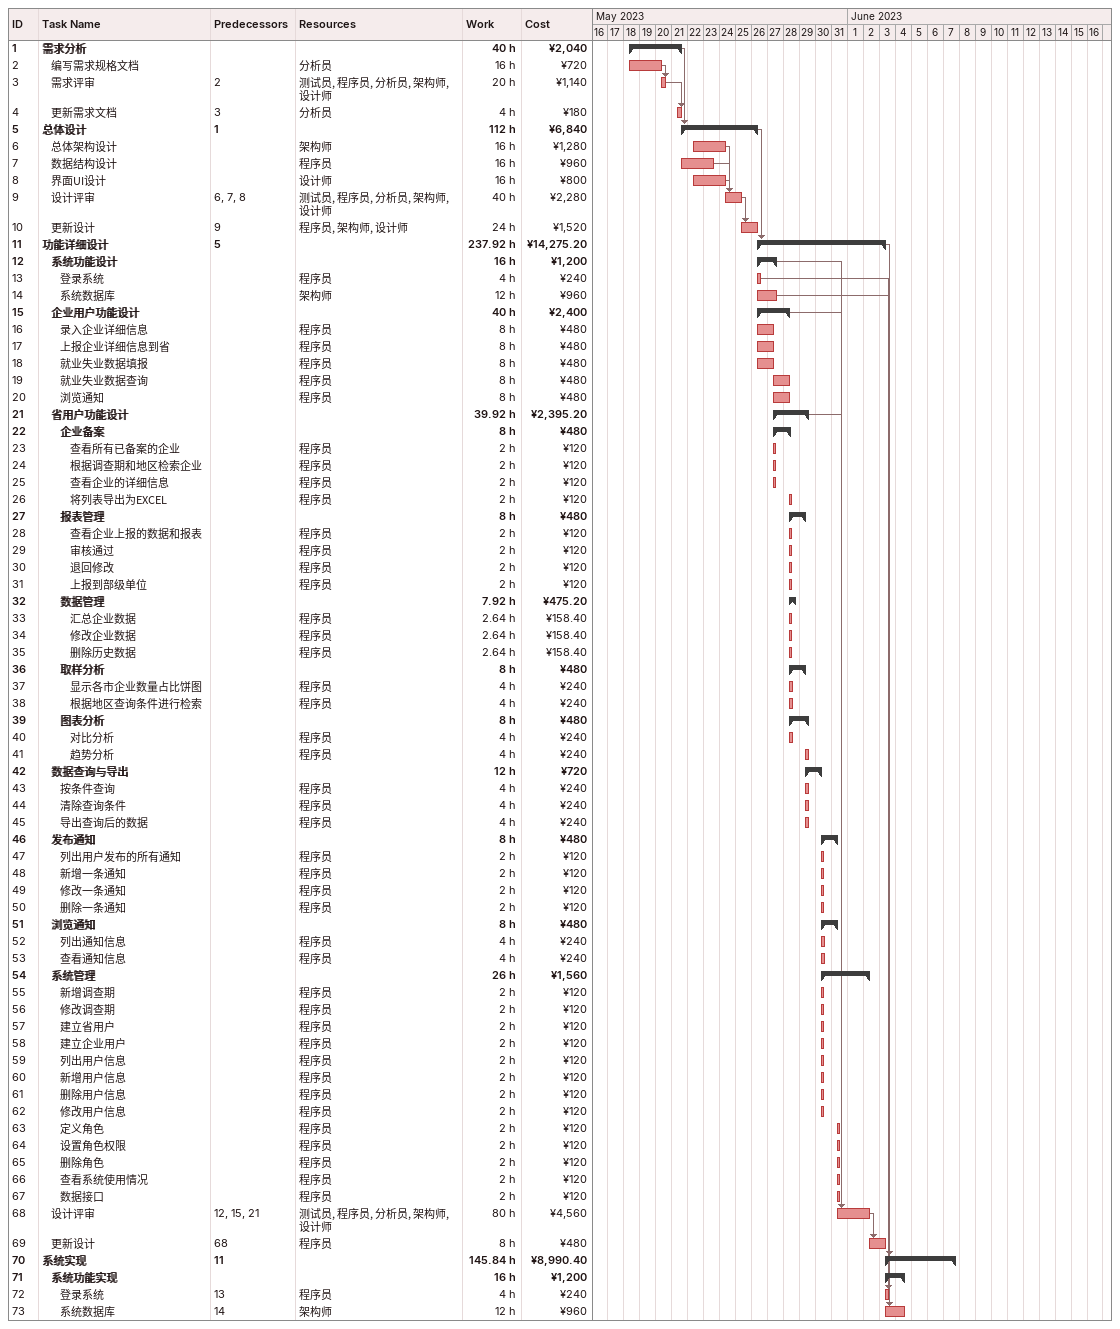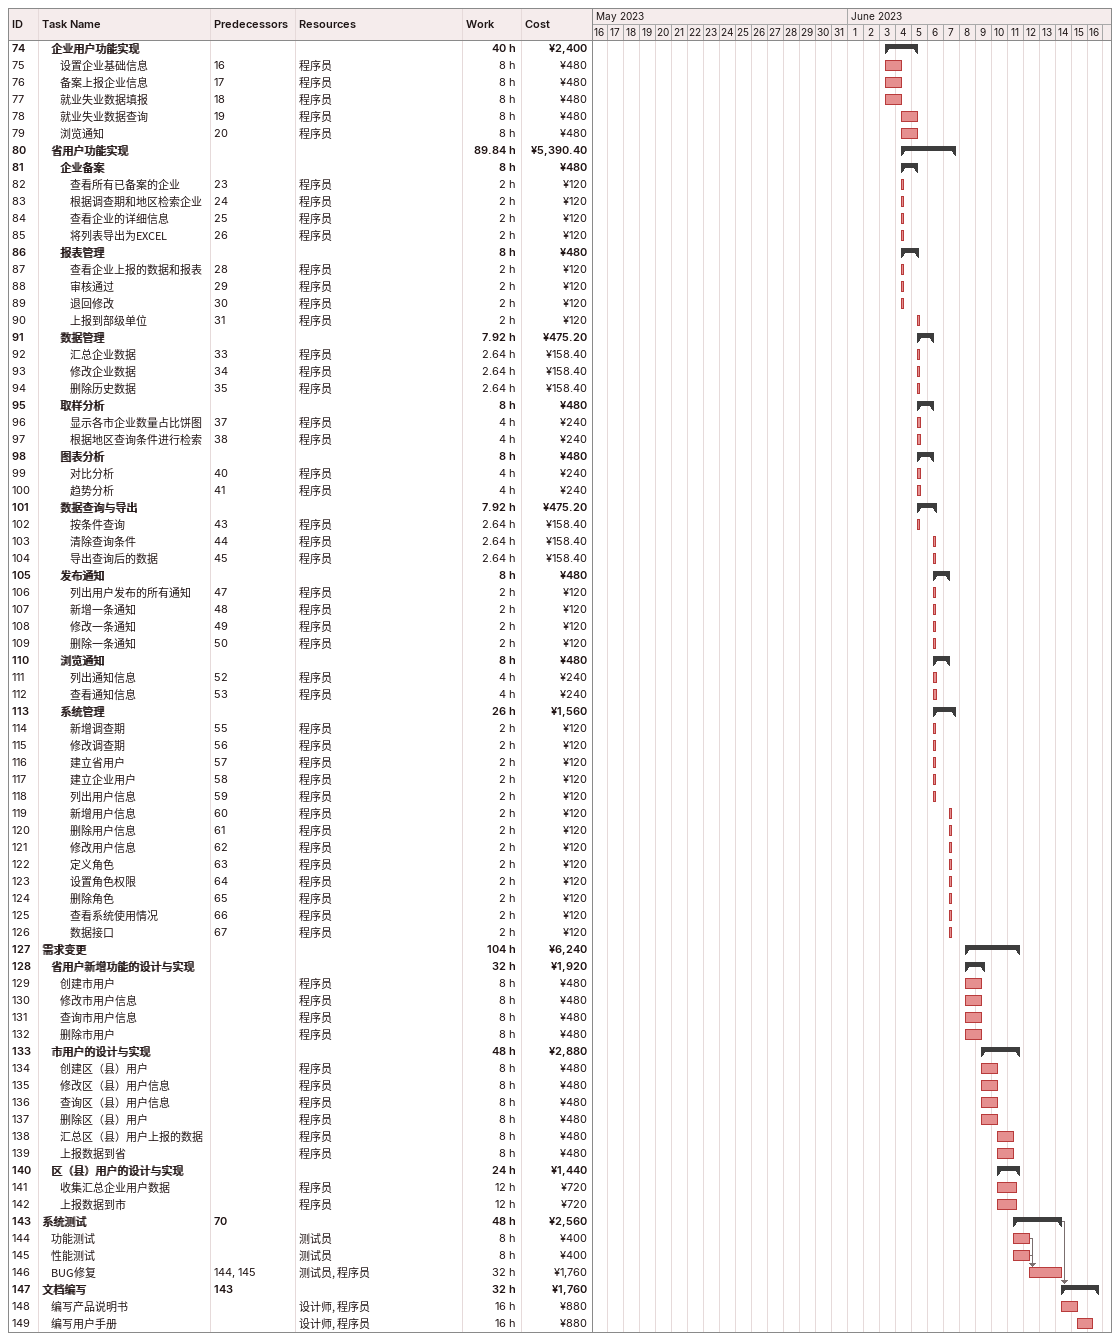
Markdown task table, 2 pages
| ID | Level | Task | Start | Finish | Predecessors | Resources | Work (h) | Cost (¥) |
|---|---|---|---|---|---|---|---|---|
| 1 | 1 | **需求分析** | 2023-05-18 | 2023-05-21 |  |  | 40 | 2040 |
| 2 | 2 | 编写需求规格文档 | 2023-05-18 | 2023-05-20 |  | 分析员 | 16 | 720 |
| 3 | 2 | 需求评审 | 2023-05-20 | 2023-05-20 | 2 | 测试员, 程序员, 分析员, 架构师, 设计师 | 20 | 1140 |
| 4 | 2 | 更新需求文档 | 2023-05-21 | 2023-05-21 | 3 | 分析员 | 4 | 180 |
| 5 | 1 | **总体设计** | 2023-05-21 | 2023-05-26 | 1 |  | 112 | 6840 |
| 6 | 2 | 总体架构设计 | 2023-05-22 | 2023-05-24 |  | 架构师 | 16 | 1280 |
| 7 | 2 | 数据结构设计 | 2023-05-21 | 2023-05-23 |  | 程序员 | 16 | 960 |
| 8 | 2 | 界面UI设计 | 2023-05-22 | 2023-05-24 |  | 设计师 | 16 | 800 |
| 9 | 2 | 设计评审 | 2023-05-24 | 2023-05-25 | 6, 7, 8 | 测试员, 程序员, 分析员, 架构师, 设计师 | 40 | 2280 |
| 10 | 2 | 更新设计 | 2023-05-25 | 2023-05-26 | 9 | 程序员, 架构师, 设计师 | 24 | 1520 |
| 11 | 1 | **功能详细设计** | 2023-05-26 | 2023-06-03 | 5 |  | 237.92 | 14275.20 |
| 12 | 2 | **系统功能设计** | 2023-05-26 | 2023-05-27 |  |  | 16 | 1200 |
| 13 | 3 | 登录系统 | 2023-05-26 | 2023-05-26 |  | 程序员 | 4 | 240 |
| 14 | 3 | 系统数据库 | 2023-05-26 | 2023-05-27 |  | 架构师 | 12 | 960 |
| 15 | 2 | **企业用户功能设计** | 2023-05-26 | 2023-05-28 |  |  | 40 | 2400 |
| 16 | 3 | 录入企业详细信息 | 2023-05-26 | 2023-05-27 |  | 程序员 | 8 | 480 |
| 17 | 3 | 上报企业详细信息到省 | 2023-05-26 | 2023-05-27 |  | 程序员 | 8 | 480 |
| 18 | 3 | 就业失业数据填报 | 2023-05-26 | 2023-05-27 |  | 程序员 | 8 | 480 |
| 19 | 3 | 就业失业数据查询 | 2023-05-27 | 2023-05-28 |  | 程序员 | 8 | 480 |
| 20 | 3 | 浏览通知 | 2023-05-27 | 2023-05-28 |  | 程序员 | 8 | 480 |
| 21 | 2 | **省用户功能设计** | 2023-05-27 | 2023-05-29 |  |  | 39.92 | 2395.20 |
| 22 | 3 | **企业备案** | 2023-05-27 | 2023-05-28 |  |  | 8 | 480 |
| 23 | 4 | 查看所有已备案的企业 | 2023-05-27 | 2023-05-27 |  | 程序员 | 2 | 120 |
| 24 | 4 | 根据调查期和地区检索企业 | 2023-05-27 | 2023-05-27 |  | 程序员 | 2 | 120 |
| 25 | 4 | 查看企业的详细信息 | 2023-05-27 | 2023-05-27 |  | 程序员 | 2 | 120 |
| 26 | 4 | 将列表导出为EXCEL | 2023-05-28 | 2023-05-28 |  | 程序员 | 2 | 120 |
| 27 | 3 | **报表管理** | 2023-05-28 | 2023-05-29 |  |  | 8 | 480 |
| 28 | 4 | 查看企业上报的数据和报表 | 2023-05-28 | 2023-05-28 |  | 程序员 | 2 | 120 |
| 29 | 4 | 审核通过 | 2023-05-28 | 2023-05-28 |  | 程序员 | 2 | 120 |
| 30 | 4 | 退回修改 | 2023-05-28 | 2023-05-28 |  | 程序员 | 2 | 120 |
| 31 | 4 | 上报到部级单位 | 2023-05-28 | 2023-05-28 |  | 程序员 | 2 | 120 |
| 32 | 3 | **数据管理** | 2023-05-28 | 2023-05-28 |  |  | 7.92 | 475.20 |
| 33 | 4 | 汇总企业数据 | 2023-05-28 | 2023-05-28 |  | 程序员 | 2.64 | 158.40 |
| 34 | 4 | 修改企业数据 | 2023-05-28 | 2023-05-28 |  | 程序员 | 2.64 | 158.40 |
| 35 | 4 | 删除历史数据 | 2023-05-28 | 2023-05-28 |  | 程序员 | 2.64 | 158.40 |
| 36 | 3 | **取样分析** | 2023-05-28 | 2023-05-29 |  |  | 8 | 480 |
| 37 | 4 | 显示各市企业数量占比饼图 | 2023-05-28 | 2023-05-28 |  | 程序员 | 4 | 240 |
| 38 | 4 | 根据地区查询条件进行检索 | 2023-05-28 | 2023-05-28 |  | 程序员 | 4 | 240 |
| 39 | 3 | **图表分析** | 2023-05-28 | 2023-05-29 |  |  | 8 | 480 |
| 40 | 4 | 对比分析 | 2023-05-28 | 2023-05-28 |  | 程序员 | 4 | 240 |
| 41 | 4 | 趋势分析 | 2023-05-29 | 2023-05-29 |  | 程序员 | 4 | 240 |
| 42 | 2 | **数据查询与导出** | 2023-05-29 | 2023-05-30 |  |  | 12 | 720 |
| 43 | 3 | 按条件查询 | 2023-05-29 | 2023-05-29 |  | 程序员 | 4 | 240 |
| 44 | 3 | 清除查询条件 | 2023-05-29 | 2023-05-29 |  | 程序员 | 4 | 240 |
| 45 | 3 | 导出查询后的数据 | 2023-05-29 | 2023-05-29 |  | 程序员 | 4 | 240 |
| 46 | 2 | **发布通知** | 2023-05-30 | 2023-05-31 |  |  | 8 | 480 |
| 47 | 3 | 列出用户发布的所有通知 | 2023-05-30 | 2023-05-30 |  | 程序员 | 2 | 120 |
| 48 | 3 | 新增一条通知 | 2023-05-30 | 2023-05-30 |  | 程序员 | 2 | 120 |
| 49 | 3 | 修改一条通知 | 2023-05-30 | 2023-05-30 |  | 程序员 | 2 | 120 |
| 50 | 3 | 删除一条通知 | 2023-05-30 | 2023-05-30 |  | 程序员 | 2 | 120 |
| 51 | 2 | **浏览通知** | 2023-05-30 | 2023-05-31 |  |  | 8 | 480 |
| 52 | 3 | 列出通知信息 | 2023-05-30 | 2023-05-30 |  | 程序员 | 4 | 240 |
| 53 | 3 | 查看通知信息 | 2023-05-30 | 2023-05-30 |  | 程序员 | 4 | 240 |
| 54 | 2 | **系统管理** | 2023-05-30 | 2023-06-02 |  |  | 26 | 1560 |
| 55 | 3 | 新增调查期 | 2023-05-30 | 2023-05-30 |  | 程序员 | 2 | 120 |
| 56 | 3 | 修改调查期 | 2023-05-30 | 2023-05-30 |  | 程序员 | 2 | 120 |
| 57 | 3 | 建立省用户 | 2023-05-30 | 2023-05-30 |  | 程序员 | 2 | 120 |
| 58 | 3 | 建立企业用户 | 2023-05-30 | 2023-05-30 |  | 程序员 | 2 | 120 |
| 59 | 3 | 列出用户信息 | 2023-05-30 | 2023-05-30 |  | 程序员 | 2 | 120 |
| 60 | 3 | 新增用户信息 | 2023-05-30 | 2023-05-30 |  | 程序员 | 2 | 120 |
| 61 | 3 | 删除用户信息 | 2023-05-30 | 2023-05-30 |  | 程序员 | 2 | 120 |
| 62 | 3 | 修改用户信息 | 2023-05-30 | 2023-05-30 |  | 程序员 | 2 | 120 |
| 63 | 3 | 定义角色 | 2023-05-31 | 2023-05-31 |  | 程序员 | 2 | 120 |
| 64 | 3 | 设置角色权限 | 2023-05-31 | 2023-05-31 |  | 程序员 | 2 | 120 |
| 65 | 3 | 删除角色 | 2023-05-31 | 2023-05-31 |  | 程序员 | 2 | 120 |
| 66 | 3 | 查看系统使用情况 | 2023-05-31 | 2023-05-31 |  | 程序员 | 2 | 120 |
| 67 | 3 | 数据接口 | 2023-05-31 | 2023-05-31 |  | 程序员 | 2 | 120 |
| 68 | 2 | 设计评审 | 2023-05-31 | 2023-06-02 | 12, 15, 21 | 测试员, 程序员, 分析员, 架构师, 设计师 | 80 | 4560 |
| 69 | 2 | 更新设计 | 2023-06-02 | 2023-06-03 | 68 | 程序员 | 8 | 480 |
| 70 | 1 | **系统实现** | 2023-06-03 | 2023-06-07 | 11 |  | 145.84 | 8990.40 |
| 71 | 2 | **系统功能实现** | 2023-06-03 | 2023-06-04 |  |  | 16 | 1200 |
| 72 | 3 | 登录系统 | 2023-06-03 | 2023-06-03 | 13 | 程序员 | 4 | 240 |
| 73 | 3 | 系统数据库 | 2023-06-03 | 2023-06-04 | 14 | 架构师 | 12 | 960 |
| 74 | 2 | **企业用户功能实现** | 2023-06-03 | 2023-06-05 |  |  | 40 | 2400 |
| 75 | 3 | 设置企业基础信息 | 2023-06-03 | 2023-06-04 | 16 | 程序员 | 8 | 480 |
| 76 | 3 | 备案上报企业信息 | 2023-06-03 | 2023-06-04 | 17 | 程序员 | 8 | 480 |
| 77 | 3 | 就业失业数据填报 | 2023-06-03 | 2023-06-04 | 18 | 程序员 | 8 | 480 |
| 78 | 3 | 就业失业数据查询 | 2023-06-04 | 2023-06-05 | 19 | 程序员 | 8 | 480 |
| 79 | 3 | 浏览通知 | 2023-06-04 | 2023-06-05 | 20 | 程序员 | 8 | 480 |
| 80 | 2 | **省用户功能实现** | 2023-06-04 | 2023-06-07 |  |  | 89.84 | 5390.40 |
| 81 | 3 | **企业备案** | 2023-06-04 | 2023-06-05 |  |  | 8 | 480 |
| 82 | 4 | 查看所有已备案的企业 | 2023-06-04 | 2023-06-04 | 23 | 程序员 | 2 | 120 |
| 83 | 4 | 根据调查期和地区检索企业 | 2023-06-04 | 2023-06-04 | 24 | 程序员 | 2 | 120 |
| 84 | 4 | 查看企业的详细信息 | 2023-06-04 | 2023-06-04 | 25 | 程序员 | 2 | 120 |
| 85 | 4 | 将列表导出为EXCEL | 2023-06-04 | 2023-06-04 | 26 | 程序员 | 2 | 120 |
| 86 | 3 | **报表管理** | 2023-06-04 | 2023-06-05 |  |  | 8 | 480 |
| 87 | 4 | 查看企业上报的数据和报表 | 2023-06-04 | 2023-06-04 | 28 | 程序员 | 2 | 120 |
| 88 | 4 | 审核通过 | 2023-06-04 | 2023-06-04 | 29 | 程序员 | 2 | 120 |
| 89 | 4 | 退回修改 | 2023-06-04 | 2023-06-04 | 30 | 程序员 | 2 | 120 |
| 90 | 4 | 上报到部级单位 | 2023-06-05 | 2023-06-05 | 31 | 程序员 | 2 | 120 |
| 91 | 3 | **数据管理** | 2023-06-05 | 2023-06-06 |  |  | 7.92 | 475.20 |
| 92 | 4 | 汇总企业数据 | 2023-06-05 | 2023-06-05 | 33 | 程序员 | 2.64 | 158.40 |
| 93 | 4 | 修改企业数据 | 2023-06-05 | 2023-06-05 | 34 | 程序员 | 2.64 | 158.40 |
| 94 | 4 | 删除历史数据 | 2023-06-05 | 2023-06-05 | 35 | 程序员 | 2.64 | 158.40 |
| 95 | 3 | **取样分析** | 2023-06-05 | 2023-06-06 |  |  | 8 | 480 |
| 96 | 4 | 显示各市企业数量占比饼图 | 2023-06-05 | 2023-06-05 | 37 | 程序员 | 4 | 240 |
| 97 | 4 | 根据地区查询条件进行检索 | 2023-06-05 | 2023-06-05 | 38 | 程序员 | 4 | 240 |
| 98 | 3 | **图表分析** | 2023-06-05 | 2023-06-06 |  |  | 8 | 480 |
| 99 | 4 | 对比分析 | 2023-06-05 | 2023-06-05 | 40 | 程序员 | 4 | 240 |
| 100 | 4 | 趋势分析 | 2023-06-05 | 2023-06-05 | 41 | 程序员 | 4 | 240 |
| 101 | 3 | **数据查询与导出** | 2023-06-05 | 2023-06-06 |  |  | 7.92 | 475.20 |
| 102 | 4 | 按条件查询 | 2023-06-05 | 2023-06-05 | 43 | 程序员 | 2.64 | 158.40 |
| 103 | 4 | 清除查询条件 | 2023-06-06 | 2023-06-06 | 44 | 程序员 | 2.64 | 158.40 |
| 104 | 4 | 导出查询后的数据 | 2023-06-06 | 2023-06-06 | 45 | 程序员 | 2.64 | 158.40 |
| 105 | 3 | **发布通知** | 2023-06-06 | 2023-06-07 |  |  | 8 | 480 |
| 106 | 4 | 列出用户发布的所有通知 | 2023-06-06 | 2023-06-06 | 47 | 程序员 | 2 | 120 |
| 107 | 4 | 新增一条通知 | 2023-06-06 | 2023-06-06 | 48 | 程序员 | 2 | 120 |
| 108 | 4 | 修改一条通知 | 2023-06-06 | 2023-06-06 | 49 | 程序员 | 2 | 120 |
| 109 | 4 | 删除一条通知 | 2023-06-06 | 2023-06-06 | 50 | 程序员 | 2 | 120 |
| 110 | 3 | **浏览通知** | 2023-06-06 | 2023-06-07 |  |  | 8 | 480 |
| 111 | 4 | 列出通知信息 | 2023-06-06 | 2023-06-06 | 52 | 程序员 | 4 | 240 |
| 112 | 4 | 查看通知信息 | 2023-06-06 | 2023-06-06 | 53 | 程序员 | 4 | 240 |
| 113 | 3 | **系统管理** | 2023-06-06 | 2023-06-07 |  |  | 26 | 1560 |
| 114 | 4 | 新增调查期 | 2023-06-06 | 2023-06-06 | 55 | 程序员 | 2 | 120 |
| 115 | 4 | 修改调查期 | 2023-06-06 | 2023-06-06 | 56 | 程序员 | 2 | 120 |
| 116 | 4 | 建立省用户 | 2023-06-06 | 2023-06-06 | 57 | 程序员 | 2 | 120 |
| 117 | 4 | 建立企业用户 | 2023-06-06 | 2023-06-06 | 58 | 程序员 | 2 | 120 |
| 118 | 4 | 列出用户信息 | 2023-06-06 | 2023-06-06 | 59 | 程序员 | 2 | 120 |
| 119 | 4 | 新增用户信息 | 2023-06-07 | 2023-06-07 | 60 | 程序员 | 2 | 120 |
| 120 | 4 | 删除用户信息 | 2023-06-07 | 2023-06-07 | 61 | 程序员 | 2 | 120 |
| 121 | 4 | 修改用户信息 | 2023-06-07 | 2023-06-07 | 62 | 程序员 | 2 | 120 |
| 122 | 4 | 定义角色 | 2023-06-07 | 2023-06-07 | 63 | 程序员 | 2 | 120 |
| 123 | 4 | 设置角色权限 | 2023-06-07 | 2023-06-07 | 64 | 程序员 | 2 | 120 |
| 124 | 4 | 删除角色 | 2023-06-07 | 2023-06-07 | 65 | 程序员 | 2 | 120 |
| 125 | 4 | 查看系统使用情况 | 2023-06-07 | 2023-06-07 | 66 | 程序员 | 2 | 120 |
| 126 | 4 | 数据接口 | 2023-06-07 | 2023-06-07 | 67 | 程序员 | 2 | 120 |
| 127 | 1 | **需求变更** | 2023-06-08 | 2023-06-11 |  |  | 104 | 6240 |
| 128 | 2 | **省用户新增功能的设计与实现** | 2023-06-08 | 2023-06-09 |  |  | 32 | 1920 |
| 129 | 3 | 创建市用户 | 2023-06-08 | 2023-06-09 |  | 程序员 | 8 | 480 |
| 130 | 3 | 修改市用户信息 | 2023-06-08 | 2023-06-09 |  | 程序员 | 8 | 480 |
| 131 | 3 | 查询市用户信息 | 2023-06-08 | 2023-06-09 |  | 程序员 | 8 | 480 |
| 132 | 3 | 删除市用户 | 2023-06-08 | 2023-06-09 |  | 程序员 | 8 | 480 |
| 133 | 2 | **市用户的设计与实现** | 2023-06-09 | 2023-06-11 |  |  | 48 | 2880 |
| 134 | 3 | 创建区（县）用户 | 2023-06-09 | 2023-06-10 |  | 程序员 | 8 | 480 |
| 135 | 3 | 修改区（县）用户信息 | 2023-06-09 | 2023-06-10 |  | 程序员 | 8 | 480 |
| 136 | 3 | 查询区（县）用户信息 | 2023-06-09 | 2023-06-10 |  | 程序员 | 8 | 480 |
| 137 | 3 | 删除区（县）用户 | 2023-06-09 | 2023-06-10 |  | 程序员 | 8 | 480 |
| 138 | 3 | 汇总区（县）用户上报的数据 | 2023-06-10 | 2023-06-11 |  | 程序员 | 8 | 480 |
| 139 | 3 | 上报数据到省 | 2023-06-10 | 2023-06-11 |  | 程序员 | 8 | 480 |
| 140 | 2 | **区（县）用户的设计与实现** | 2023-06-10 | 2023-06-11 |  |  | 24 | 1440 |
| 141 | 3 | 收集汇总企业用户数据 | 2023-06-10 | 2023-06-11 |  | 程序员 | 12 | 720 |
| 142 | 3 | 上报数据到市 | 2023-06-10 | 2023-06-11 |  | 程序员 | 12 | 720 |
| 143 | 1 | **系统测试** | 2023-06-11 | 2023-06-14 | 70 |  | 48 | 2560 |
| 144 | 2 | 功能测试 | 2023-06-11 | 2023-06-12 |  | 测试员 | 8 | 400 |
| 145 | 2 | 性能测试 | 2023-06-11 | 2023-06-12 |  | 测试员 | 8 | 400 |
| 146 | 2 | BUG修复 | 2023-06-12 | 2023-06-14 | 144, 145 | 测试员, 程序员 | 32 | 1760 |
| 147 | 1 | **文档编写** | 2023-06-14 | 2023-06-16 | 143 |  | 32 | 1760 |
| 148 | 2 | 编写产品说明书 | 2023-06-14 | 2023-06-15 |  | 设计师, 程序员 | 16 | 880 |
| 149 | 2 | 编写用户手册 | 2023-06-15 | 2023-06-16 |  | 设计师, 程序员 | 16 | 880 |
